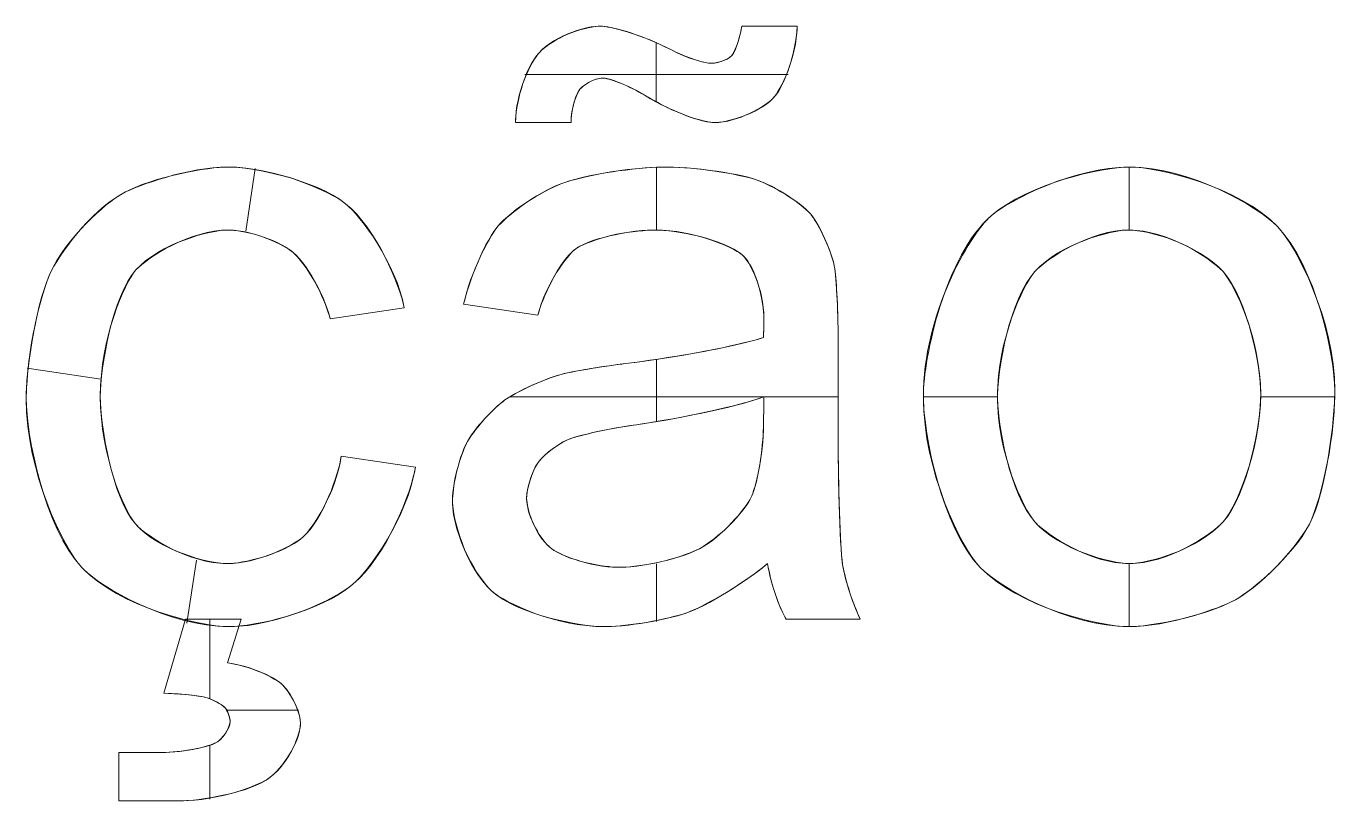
# Model space of a CAD drawing. Header units: millimetres. Extents: x -142 to 80, y -99 to 99.
# Drawn here: x -121.46 to -113.97, y 86.32 to 90.76 of the extents above; entities that cross this region are included whole.
import ezdxf

# ---------------------------------------------------------------- set-up
doc = ezdxf.new("R2010")
doc.units = ezdxf.units.MM
doc.header["$MEASUREMENT"] = 0
doc.layers.add('Default', color=7, linetype='Continuous')

msp = doc.modelspace()

# ---------------------------------------------------------------- linework, layer by layer
at = {"layer": 'Default', "color": 1, "lineweight": 9}
for points, knots in [([(-118.6591, 90.2048), (-118.6607, 90.3725), (-118.5689, 90.5564), (-118.5226, 90.6064), (-118.5226, 90.6064), (-118.4314, 90.7063), (-118.2437, 90.7562), (-118.1727, 90.7562), (-118.1727, 90.7562), (-118.0735, 90.7562), (-117.8524, 90.6654), (-117.7667, 90.62), (-117.7667, 90.62), (-117.6722, 90.5694), (-117.5688, 90.5441), (-117.5407, 90.5441), (-117.5407, 90.5441), (-117.4895, 90.5441), (-117.4367, 90.5725), (-117.4231, 90.5867), (-117.4231, 90.5867), (-117.3959, 90.6151), (-117.3711, 90.7139), (-117.3654, 90.7562)], [0, 0, 0, 0, 0.142857, 0.142857, 0.142857, 0.142857, 0.285714, 0.285714, 0.285714, 0.285714, 0.428571, 0.428571, 0.428571, 0.428571, 0.571429, 0.571429, 0.571429, 0.571429, 0.714286, 0.714286, 0.714286, 0.714286, 1, 1, 1, 1]), ([(-118.6591, 90.2048), (-118.6607, 90.3725), (-118.5689, 90.5564), (-118.5226, 90.6064), (-118.5226, 90.6064), (-118.4314, 90.7063), (-118.2437, 90.7562), (-118.1727, 90.7562), (-118.1727, 90.7562), (-118.0735, 90.7562), (-117.8524, 90.6654), (-117.7667, 90.62), (-117.7667, 90.62), (-117.6722, 90.5694), (-117.5688, 90.5441), (-117.5407, 90.5441), (-117.5407, 90.5441), (-117.4895, 90.5441), (-117.4367, 90.5725), (-117.4231, 90.5867), (-117.4231, 90.5867), (-117.3959, 90.6151), (-117.3711, 90.7139), (-117.3654, 90.7562)], [0, 0, 0, 0, 0.142857, 0.142857, 0.142857, 0.142857, 0.285714, 0.285714, 0.285714, 0.285714, 0.428571, 0.428571, 0.428571, 0.428571, 0.571429, 0.571429, 0.571429, 0.571429, 0.714286, 0.714286, 0.714286, 0.714286, 1, 1, 1, 1]), ([(-117.3654, 90.7562), (-117.3767, 90.6716), (-117.4095, 90.6009), (-117.4231, 90.5867), (-117.4231, 90.5867), (-117.4503, 90.5583), (-117.5151, 90.5441), (-117.5407, 90.5441), (-117.5407, 90.5441), (-117.5968, 90.5441), (-117.7195, 90.5947), (-117.7667, 90.62), (-117.7667, 90.62), (-117.9382, 90.7108), (-118.1231, 90.7562), (-118.1727, 90.7562), (-118.1727, 90.7562), (-118.3147, 90.7562), (-118.477, 90.6564), (-118.5226, 90.6064), (-118.5226, 90.6064), (-118.6152, 90.5064), (-118.6599, 90.2886), (-118.6591, 90.2048)], [0, 0, 0, 0, 0.142857, 0.142857, 0.142857, 0.142857, 0.285714, 0.285714, 0.285714, 0.285714, 0.428571, 0.428571, 0.428571, 0.428571, 0.571429, 0.571429, 0.571429, 0.571429, 0.714286, 0.714286, 0.714286, 0.714286, 1, 1, 1, 1]), ([(-117.0473, 90.7562), (-117.0522, 90.5724), (-117.1426, 90.3886), (-117.1867, 90.3427), (-117.1867, 90.3427), (-117.2747, 90.2508), (-117.4546, 90.2048), (-117.5225, 90.2048), (-117.5225, 90.2048), (-117.6243, 90.2048), (-117.8363, 90.308), (-117.9168, 90.3596)], [0, 0, 0, 0, 0.25, 0.25, 0.25, 0.25, 0.5, 0.5, 0.5, 0.5, 1, 1, 1, 1]), ([(-117.0473, 90.7562), (-117.0522, 90.5724), (-117.1426, 90.3886), (-117.1867, 90.3427), (-117.1867, 90.3427), (-117.2747, 90.2508), (-117.4546, 90.2048), (-117.5225, 90.2048), (-117.5225, 90.2048), (-117.6243, 90.2048), (-117.8363, 90.308), (-117.9168, 90.3596)], [0, 0, 0, 0, 0.25, 0.25, 0.25, 0.25, 0.5, 0.5, 0.5, 0.5, 1, 1, 1, 1]), ([(-117.9168, 90.3596), (-117.7558, 90.2564), (-117.5734, 90.2048), (-117.5225, 90.2048), (-117.5225, 90.2048), (-117.3866, 90.2048), (-117.2307, 90.2967), (-117.1867, 90.3427), (-117.1867, 90.3427), (-117.0986, 90.4346), (-117.0497, 90.6643), (-117.0473, 90.7562)], [0, 0, 0, 0, 0.25, 0.25, 0.25, 0.25, 0.5, 0.5, 0.5, 0.5, 1, 1, 1, 1]), ([(-117.9168, 90.3596), (-118.0282, 90.4261), (-118.1336, 90.4593), (-118.1584, 90.4593), (-118.1584, 90.4593), (-118.2128, 90.4593), (-118.2737, 90.4164), (-118.2906, 90.395)], [0, 0, 0, 0, 0.333333, 0.333333, 0.333333, 0.333333, 1, 1, 1, 1]), ([(-117.9168, 90.3596), (-118.0282, 90.4261), (-118.1336, 90.4593), (-118.1584, 90.4593), (-118.1584, 90.4593), (-118.2128, 90.4593), (-118.2737, 90.4164), (-118.2906, 90.395)], [0, 0, 0, 0, 0.333333, 0.333333, 0.333333, 0.333333, 1, 1, 1, 1]), ([(-118.2906, 90.395), (-118.2568, 90.4379), (-118.1856, 90.4593), (-118.1584, 90.4593), (-118.1584, 90.4593), (-118.1087, 90.4593), (-117.9725, 90.3928), (-117.9168, 90.3596)], [0, 0, 0, 0, 0.333333, 0.333333, 0.333333, 0.333333, 1, 1, 1, 1]), ([(-119.2317, 88.2325), (-119.2784, 87.9473), (-119.4934, 87.6433), (-119.5893, 87.5626), (-119.5893, 87.5626), (-119.781, 87.4012), (-120.1562, 87.3205), (-120.2958, 87.3205), (-120.2958, 87.3205), (-120.6457, 87.3205), (-121.0333, 87.5456), (-121.1396, 87.6582), (-121.1396, 87.6582), (-121.3523, 87.8833), (-121.4586, 88.4158), (-121.4586, 88.6258), (-121.4586, 88.6258), (-121.4586, 88.8975), (-121.368, 89.2372), (-121.3227, 89.3391), (-121.3227, 89.3391), (-121.2321, 89.5429), (-121.0018, 89.7466), (-120.9093, 89.7976), (-120.9093, 89.7976), (-120.7243, 89.8994), (-120.4142, 89.9503), (-120.3054, 89.9503), (-120.3054, 89.9503), (-120.0308, 89.9503), (-119.7187, 89.8104), (-119.6314, 89.7404), (-119.6314, 89.7404), (-119.4566, 89.6004), (-119.32, 89.2731), (-119.2954, 89.1444)], [0, 0, 0, 0, 0.1, 0.1, 0.1, 0.1, 0.2, 0.2, 0.2, 0.2, 0.3, 0.3, 0.3, 0.3, 0.4, 0.4, 0.4, 0.4, 0.5, 0.5, 0.5, 0.5, 0.6, 0.6, 0.6, 0.6, 0.7, 0.7, 0.7, 0.7, 0.8, 0.8, 0.8, 0.8, 1, 1, 1, 1]), ([(-119.2317, 88.2325), (-119.2784, 87.9473), (-119.4934, 87.6433), (-119.5893, 87.5626), (-119.5893, 87.5626), (-119.781, 87.4012), (-120.1562, 87.3205), (-120.2958, 87.3205), (-120.2958, 87.3205), (-120.6457, 87.3205), (-121.0333, 87.5456), (-121.1396, 87.6582), (-121.1396, 87.6582), (-121.3523, 87.8833), (-121.4586, 88.4158), (-121.4586, 88.6258), (-121.4586, 88.6258), (-121.4586, 88.8975), (-121.368, 89.2372), (-121.3227, 89.3391), (-121.3227, 89.3391), (-121.2321, 89.5429), (-121.0018, 89.7466), (-120.9093, 89.7976), (-120.9093, 89.7976), (-120.7243, 89.8994), (-120.4142, 89.9503), (-120.3054, 89.9503), (-120.3054, 89.9503), (-120.0308, 89.9503), (-119.7187, 89.8104), (-119.6314, 89.7404), (-119.6314, 89.7404), (-119.4566, 89.6004), (-119.32, 89.2731), (-119.2954, 89.1444)], [0, 0, 0, 0, 0.1, 0.1, 0.1, 0.1, 0.2, 0.2, 0.2, 0.2, 0.3, 0.3, 0.3, 0.3, 0.4, 0.4, 0.4, 0.4, 0.5, 0.5, 0.5, 0.5, 0.6, 0.6, 0.6, 0.6, 0.7, 0.7, 0.7, 0.7, 0.8, 0.8, 0.8, 0.8, 1, 1, 1, 1]), ([(-119.2954, 89.1444), (-119.3446, 89.4018), (-119.544, 89.6704), (-119.6314, 89.7404), (-119.6314, 89.7404), (-119.8061, 89.8803), (-120.1681, 89.9503), (-120.3054, 89.9503), (-120.3054, 89.9503), (-120.523, 89.9503), (-120.8168, 89.8485), (-120.9093, 89.7976), (-120.9093, 89.7976), (-121.0943, 89.6957), (-121.2774, 89.441), (-121.3227, 89.3391), (-121.3227, 89.3391), (-121.4133, 89.1353), (-121.4586, 88.7617), (-121.4586, 88.6258), (-121.4586, 88.6258), (-121.4586, 88.2058), (-121.2459, 87.7708), (-121.1396, 87.6582), (-121.1396, 87.6582), (-120.927, 87.4331), (-120.4707, 87.3205), (-120.2958, 87.3205), (-120.2958, 87.3205), (-120.0165, 87.3205), (-119.6852, 87.4819), (-119.5893, 87.5626), (-119.5893, 87.5626), (-119.3975, 87.724), (-119.255, 88.0899), (-119.2317, 88.2325)], [0, 0, 0, 0, 0.1, 0.1, 0.1, 0.1, 0.2, 0.2, 0.2, 0.2, 0.3, 0.3, 0.3, 0.3, 0.4, 0.4, 0.4, 0.4, 0.5, 0.5, 0.5, 0.5, 0.6, 0.6, 0.6, 0.6, 0.7, 0.7, 0.7, 0.7, 0.8, 0.8, 0.8, 0.8, 1, 1, 1, 1]), ([(-118.956, 89.1656), (-118.9176, 89.3463), (-118.8101, 89.5479), (-118.766, 89.6035), (-118.766, 89.6035), (-118.6777, 89.7148), (-118.4667, 89.8304), (-118.3833, 89.8603), (-118.3833, 89.8603), (-118.2163, 89.9203), (-117.9131, 89.9503), (-117.8032, 89.9503), (-117.8032, 89.9503), (-117.5849, 89.9503), (-117.3395, 89.8991), (-117.2713, 89.8734), (-117.2713, 89.8734), (-117.135, 89.8222), (-117.0027, 89.7189), (-116.9706, 89.6801), (-116.9706, 89.6801), (-116.9064, 89.6024), (-116.8485, 89.445), (-116.8356, 89.3857)], [0, 0, 0, 0, 0.142857, 0.142857, 0.142857, 0.142857, 0.285714, 0.285714, 0.285714, 0.285714, 0.428571, 0.428571, 0.428571, 0.428571, 0.571429, 0.571429, 0.571429, 0.571429, 0.714286, 0.714286, 0.714286, 0.714286, 1, 1, 1, 1]), ([(-118.956, 89.1656), (-118.9176, 89.3463), (-118.8101, 89.5479), (-118.766, 89.6035), (-118.766, 89.6035), (-118.6777, 89.7148), (-118.4667, 89.8304), (-118.3833, 89.8603), (-118.3833, 89.8603), (-118.2163, 89.9203), (-117.9131, 89.9503), (-117.8032, 89.9503), (-117.8032, 89.9503), (-117.5849, 89.9503), (-117.3395, 89.8991), (-117.2713, 89.8734), (-117.2713, 89.8734), (-117.135, 89.8222), (-117.0027, 89.7189), (-116.9706, 89.6801), (-116.9706, 89.6801), (-116.9064, 89.6024), (-116.8485, 89.445), (-116.8356, 89.3857)], [0, 0, 0, 0, 0.142857, 0.142857, 0.142857, 0.142857, 0.285714, 0.285714, 0.285714, 0.285714, 0.428571, 0.428571, 0.428571, 0.428571, 0.571429, 0.571429, 0.571429, 0.571429, 0.714286, 0.714286, 0.714286, 0.714286, 1, 1, 1, 1]), ([(-116.8356, 89.3857), (-116.8614, 89.5043), (-116.9385, 89.6413), (-116.9706, 89.6801), (-116.9706, 89.6801), (-117.0348, 89.7577), (-117.2032, 89.8478), (-117.2713, 89.8734), (-117.2713, 89.8734), (-117.4076, 89.9247), (-117.694, 89.9503), (-117.8032, 89.9503), (-117.8032, 89.9503), (-118.023, 89.9503), (-118.2998, 89.8903), (-118.3833, 89.8603), (-118.3833, 89.8603), (-118.5502, 89.8004), (-118.7219, 89.6591), (-118.766, 89.6035), (-118.766, 89.6035), (-118.8542, 89.4923), (-118.9368, 89.256), (-118.956, 89.1656)], [0, 0, 0, 0, 0.142857, 0.142857, 0.142857, 0.142857, 0.285714, 0.285714, 0.285714, 0.285714, 0.428571, 0.428571, 0.428571, 0.428571, 0.571429, 0.571429, 0.571429, 0.571429, 0.714286, 0.714286, 0.714286, 0.714286, 1, 1, 1, 1]), ([(-116.3262, 88.6354), (-116.3262, 89.1013), (-116.0675, 89.5585), (-115.9382, 89.6706), (-115.9382, 89.6706), (-115.7221, 89.8571), (-115.3033, 89.9503), (-115.1479, 89.9503), (-115.1479, 89.9503), (-114.8026, 89.9503), (-114.4107, 89.7237), (-114.301, 89.6103), (-114.301, 89.6103), (-114.0818, 89.3837), (-113.9722, 88.8707), (-113.9722, 88.6709), (-113.9722, 88.6709), (-113.9722, 88.3472), (-114.0691, 87.9997), (-114.1176, 87.9069), (-114.1176, 87.9069), (-114.2146, 87.7212), (-114.4484, 87.5258), (-114.5411, 87.4744), (-114.5411, 87.4744), (-114.7265, 87.3718), (-115.0383, 87.3205), (-115.1479, 87.3205), (-115.1479, 87.3205), (-115.4998, 87.3205), (-115.8926, 87.5464), (-116.001, 87.6594), (-116.001, 87.6594), (-116.2178, 87.8852), (-116.3262, 88.423), (-116.3262, 88.6354)], [0, 0, 0, 0, 0.1, 0.1, 0.1, 0.1, 0.2, 0.2, 0.2, 0.2, 0.3, 0.3, 0.3, 0.3, 0.4, 0.4, 0.4, 0.4, 0.5, 0.5, 0.5, 0.5, 0.6, 0.6, 0.6, 0.6, 0.7, 0.7, 0.7, 0.7, 0.8, 0.8, 0.8, 0.8, 1, 1, 1, 1]), ([(-116.3262, 88.6354), (-116.3262, 89.1013), (-116.0675, 89.5585), (-115.9382, 89.6706), (-115.9382, 89.6706), (-115.7221, 89.8571), (-115.3033, 89.9503), (-115.1479, 89.9503), (-115.1479, 89.9503), (-114.8026, 89.9503), (-114.4107, 89.7237), (-114.301, 89.6103), (-114.301, 89.6103), (-114.0818, 89.3837), (-113.9722, 88.8707), (-113.9722, 88.6709), (-113.9722, 88.6709), (-113.9722, 88.3472), (-114.0691, 87.9997), (-114.1176, 87.9069), (-114.1176, 87.9069), (-114.2146, 87.7212), (-114.4484, 87.5258), (-114.5411, 87.4744), (-114.5411, 87.4744), (-114.7265, 87.3718), (-115.0383, 87.3205), (-115.1479, 87.3205), (-115.1479, 87.3205), (-115.4998, 87.3205), (-115.8926, 87.5464), (-116.001, 87.6594), (-116.001, 87.6594), (-116.2178, 87.8852), (-116.3262, 88.423), (-116.3262, 88.6354)], [0, 0, 0, 0, 0.1, 0.1, 0.1, 0.1, 0.2, 0.2, 0.2, 0.2, 0.3, 0.3, 0.3, 0.3, 0.4, 0.4, 0.4, 0.4, 0.5, 0.5, 0.5, 0.5, 0.6, 0.6, 0.6, 0.6, 0.7, 0.7, 0.7, 0.7, 0.8, 0.8, 0.8, 0.8, 1, 1, 1, 1]), ([(-116.3262, 88.6354), (-116.3262, 88.2106), (-116.1094, 87.7723), (-116.001, 87.6594), (-116.001, 87.6594), (-115.7842, 87.4335), (-115.3238, 87.3205), (-115.1479, 87.3205), (-115.1479, 87.3205), (-114.9287, 87.3205), (-114.6338, 87.4231), (-114.5411, 87.4744), (-114.5411, 87.4744), (-114.3558, 87.5771), (-114.1661, 87.814), (-114.1176, 87.9069), (-114.1176, 87.9069), (-114.0206, 88.0926), (-113.9722, 88.5091), (-113.9722, 88.6709), (-113.9722, 88.6709), (-113.9722, 89.0705), (-114.1914, 89.497), (-114.301, 89.6103), (-114.301, 89.6103), (-114.5203, 89.837), (-114.9752, 89.9503), (-115.1479, 89.9503), (-115.1479, 89.9503), (-115.4587, 89.9503), (-115.8302, 89.7639), (-115.9382, 89.6706), (-115.9382, 89.6706), (-116.1969, 89.4464), (-116.3262, 88.8684), (-116.3262, 88.6354)], [0, 0, 0, 0, 0.1, 0.1, 0.1, 0.1, 0.2, 0.2, 0.2, 0.2, 0.3, 0.3, 0.3, 0.3, 0.4, 0.4, 0.4, 0.4, 0.5, 0.5, 0.5, 0.5, 0.6, 0.6, 0.6, 0.6, 0.7, 0.7, 0.7, 0.7, 0.8, 0.8, 0.8, 0.8, 1, 1, 1, 1]), ([(-119.7195, 89.0808), (-119.7595, 89.2496), (-119.8811, 89.4192), (-119.9319, 89.4619), (-119.9319, 89.4619), (-120.0336, 89.5471), (-120.2282, 89.5898), (-120.3001, 89.5898), (-120.3001, 89.5898), (-120.5177, 89.5898), (-120.7625, 89.4373), (-120.8305, 89.3611), (-120.8305, 89.3611), (-120.9664, 89.2087), (-121.0344, 88.8027), (-121.0344, 88.6377), (-121.0344, 88.6377), (-121.0344, 88.3033), (-120.9005, 87.9844), (-120.8336, 87.9085), (-120.8336, 87.9085), (-120.6997, 87.7569), (-120.4174, 87.6811), (-120.3097, 87.6811), (-120.3097, 87.6811), (-120.1367, 87.6811), (-119.9343, 87.7816), (-119.8763, 87.8318), (-119.8763, 87.8318), (-119.7603, 87.9324), (-119.6714, 88.1916), (-119.6559, 88.2961)], [0, 0, 0, 0, 0.111111, 0.111111, 0.111111, 0.111111, 0.222222, 0.222222, 0.222222, 0.222222, 0.333333, 0.333333, 0.333333, 0.333333, 0.444444, 0.444444, 0.444444, 0.444444, 0.555556, 0.555556, 0.555556, 0.555556, 0.666667, 0.666667, 0.666667, 0.666667, 0.777778, 0.777778, 0.777778, 0.777778, 1, 1, 1, 1]), ([(-119.7195, 89.0808), (-119.7595, 89.2496), (-119.8811, 89.4192), (-119.9319, 89.4619), (-119.9319, 89.4619), (-120.0336, 89.5471), (-120.2282, 89.5898), (-120.3001, 89.5898), (-120.3001, 89.5898), (-120.5177, 89.5898), (-120.7625, 89.4373), (-120.8305, 89.3611), (-120.8305, 89.3611), (-120.9664, 89.2087), (-121.0344, 88.8027), (-121.0344, 88.6377), (-121.0344, 88.6377), (-121.0344, 88.3033), (-120.9005, 87.9844), (-120.8336, 87.9085), (-120.8336, 87.9085), (-120.6997, 87.7569), (-120.4174, 87.6811), (-120.3097, 87.6811), (-120.3097, 87.6811), (-120.1367, 87.6811), (-119.9343, 87.7816), (-119.8763, 87.8318), (-119.8763, 87.8318), (-119.7603, 87.9324), (-119.6714, 88.1916), (-119.6559, 88.2961)], [0, 0, 0, 0, 0.111111, 0.111111, 0.111111, 0.111111, 0.222222, 0.222222, 0.222222, 0.222222, 0.333333, 0.333333, 0.333333, 0.333333, 0.444444, 0.444444, 0.444444, 0.444444, 0.555556, 0.555556, 0.555556, 0.555556, 0.666667, 0.666667, 0.666667, 0.666667, 0.777778, 0.777778, 0.777778, 0.777778, 1, 1, 1, 1]), ([(-119.6559, 88.2961), (-119.6868, 88.0871), (-119.8183, 87.8821), (-119.8763, 87.8318), (-119.8763, 87.8318), (-119.9922, 87.7313), (-120.2232, 87.6811), (-120.3097, 87.6811), (-120.3097, 87.6811), (-120.5251, 87.6811), (-120.7667, 87.8327), (-120.8336, 87.9085), (-120.8336, 87.9085), (-120.9675, 88.0602), (-121.0344, 88.4705), (-121.0344, 88.6377), (-121.0344, 88.6377), (-121.0344, 88.9676), (-120.8984, 89.2849), (-120.8305, 89.3611), (-120.8305, 89.3611), (-120.6945, 89.5136), (-120.4089, 89.5898), (-120.3001, 89.5898), (-120.3001, 89.5898), (-120.1563, 89.5898), (-119.9827, 89.5045), (-119.9319, 89.4619), (-119.9319, 89.4619), (-119.8303, 89.3766), (-119.7395, 89.1652), (-119.7195, 89.0808)], [0, 0, 0, 0, 0.111111, 0.111111, 0.111111, 0.111111, 0.222222, 0.222222, 0.222222, 0.222222, 0.333333, 0.333333, 0.333333, 0.333333, 0.444444, 0.444444, 0.444444, 0.444444, 0.555556, 0.555556, 0.555556, 0.555556, 0.666667, 0.666667, 0.666667, 0.666667, 0.777778, 0.777778, 0.777778, 0.777778, 1, 1, 1, 1]), ([(-117.2405, 88.9747), (-117.239, 89.0324), (-117.2382, 89.0769), (-117.2382, 89.0848), (-117.2382, 89.0848), (-117.2382, 89.2562), (-117.3208, 89.4122), (-117.3621, 89.4473), (-117.3621, 89.4473), (-117.4737, 89.5423), (-117.7495, 89.5898), (-117.8595, 89.5898), (-117.8595, 89.5898), (-118.065, 89.5898), (-118.2657, 89.5181), (-118.3147, 89.4822), (-118.3147, 89.4822), (-118.4126, 89.4106), (-118.5085, 89.1929), (-118.5319, 89.102)], [0, 0, 0, 0, 0.166667, 0.166667, 0.166667, 0.166667, 0.333333, 0.333333, 0.333333, 0.333333, 0.5, 0.5, 0.5, 0.5, 0.666667, 0.666667, 0.666667, 0.666667, 1, 1, 1, 1]), ([(-117.2405, 88.9747), (-117.239, 89.0324), (-117.2382, 89.0769), (-117.2382, 89.0848), (-117.2382, 89.0848), (-117.2382, 89.2562), (-117.3208, 89.4122), (-117.3621, 89.4473), (-117.3621, 89.4473), (-117.4737, 89.5423), (-117.7495, 89.5898), (-117.8595, 89.5898), (-117.8595, 89.5898), (-118.065, 89.5898), (-118.2657, 89.5181), (-118.3147, 89.4822), (-118.3147, 89.4822), (-118.4126, 89.4106), (-118.5085, 89.1929), (-118.5319, 89.102)], [0, 0, 0, 0, 0.166667, 0.166667, 0.166667, 0.166667, 0.333333, 0.333333, 0.333333, 0.333333, 0.5, 0.5, 0.5, 0.5, 0.666667, 0.666667, 0.666667, 0.666667, 1, 1, 1, 1]), ([(-118.5319, 89.102), (-118.485, 89.2838), (-118.3636, 89.4464), (-118.3147, 89.4822), (-118.3147, 89.4822), (-118.2167, 89.5539), (-117.9622, 89.5898), (-117.8595, 89.5898), (-117.8595, 89.5898), (-117.6395, 89.5898), (-117.4179, 89.4948), (-117.3621, 89.4473), (-117.3621, 89.4473), (-117.2795, 89.377), (-117.2382, 89.1705), (-117.2382, 89.0848), (-117.2382, 89.0848), (-117.2382, 89.0691), (-117.2397, 89.0036), (-117.2405, 88.9747)], [0, 0, 0, 0, 0.166667, 0.166667, 0.166667, 0.166667, 0.333333, 0.333333, 0.333333, 0.333333, 0.5, 0.5, 0.5, 0.5, 0.666667, 0.666667, 0.666667, 0.666667, 1, 1, 1, 1]), ([(-115.9021, 88.6367), (-115.9021, 88.956), (-115.7591, 89.2736), (-115.6877, 89.3527), (-115.6877, 89.3527), (-115.5447, 89.5107), (-115.2563, 89.5898), (-115.1479, 89.5898), (-115.1479, 89.5898), (-114.9342, 89.5898), (-114.6837, 89.4309), (-114.6119, 89.3515), (-114.6119, 89.3515), (-114.4682, 89.1927), (-114.3963, 88.8049), (-114.3963, 88.6507), (-114.3963, 88.6507), (-114.3963, 88.3235), (-114.5392, 88.0003), (-114.6107, 87.9205), (-114.6107, 87.9205), (-114.7536, 87.7609), (-115.0403, 87.6811), (-115.1479, 87.6811), (-115.1479, 87.6811), (-115.3648, 87.6811), (-115.6162, 87.8399), (-115.6877, 87.9193), (-115.6877, 87.9193), (-115.8306, 88.0782), (-115.9021, 88.477), (-115.9021, 88.6367)], [0, 0, 0, 0, 0.111111, 0.111111, 0.111111, 0.111111, 0.222222, 0.222222, 0.222222, 0.222222, 0.333333, 0.333333, 0.333333, 0.333333, 0.444444, 0.444444, 0.444444, 0.444444, 0.555556, 0.555556, 0.555556, 0.555556, 0.666667, 0.666667, 0.666667, 0.666667, 0.777778, 0.777778, 0.777778, 0.777778, 1, 1, 1, 1]), ([(-115.9021, 88.6367), (-115.9021, 88.3173), (-115.7591, 87.9987), (-115.6877, 87.9193), (-115.6877, 87.9193), (-115.5447, 87.7605), (-115.2563, 87.6811), (-115.1479, 87.6811), (-115.1479, 87.6811), (-114.9327, 87.6811), (-114.6822, 87.8407), (-114.6107, 87.9205), (-114.6107, 87.9205), (-114.4678, 88.0801), (-114.3963, 88.4871), (-114.3963, 88.6507), (-114.3963, 88.6507), (-114.3963, 88.9591), (-114.54, 89.2721), (-114.6119, 89.3515), (-114.6119, 89.3515), (-114.7556, 89.5104), (-115.0411, 89.5898), (-115.1479, 89.5898), (-115.1479, 89.5898), (-115.3648, 89.5898), (-115.6162, 89.4317), (-115.6877, 89.3527), (-115.6877, 89.3527), (-115.8306, 89.1946), (-115.9021, 88.7964), (-115.9021, 88.6367)], [0, 0, 0, 0, 0.111111, 0.111111, 0.111111, 0.111111, 0.222222, 0.222222, 0.222222, 0.222222, 0.333333, 0.333333, 0.333333, 0.333333, 0.444444, 0.444444, 0.444444, 0.444444, 0.555556, 0.555556, 0.555556, 0.555556, 0.666667, 0.666667, 0.666667, 0.666667, 0.777778, 0.777778, 0.777778, 0.777778, 1, 1, 1, 1]), ([(-115.9021, 88.6367), (-115.9021, 88.956), (-115.7591, 89.2736), (-115.6877, 89.3527), (-115.6877, 89.3527), (-115.5447, 89.5107), (-115.2563, 89.5898), (-115.1479, 89.5898), (-115.1479, 89.5898), (-114.9342, 89.5898), (-114.6837, 89.4309), (-114.6119, 89.3515), (-114.6119, 89.3515), (-114.4682, 89.1927), (-114.3963, 88.8049), (-114.3963, 88.6507), (-114.3963, 88.6507), (-114.3963, 88.3235), (-114.5392, 88.0003), (-114.6107, 87.9205), (-114.6107, 87.9205), (-114.7536, 87.7609), (-115.0403, 87.6811), (-115.1479, 87.6811), (-115.1479, 87.6811), (-115.3648, 87.6811), (-115.6162, 87.8399), (-115.6877, 87.9193), (-115.6877, 87.9193), (-115.8306, 88.0782), (-115.9021, 88.477), (-115.9021, 88.6367)], [0, 0, 0, 0, 0.111111, 0.111111, 0.111111, 0.111111, 0.222222, 0.222222, 0.222222, 0.222222, 0.333333, 0.333333, 0.333333, 0.333333, 0.444444, 0.444444, 0.444444, 0.444444, 0.555556, 0.555556, 0.555556, 0.555556, 0.666667, 0.666667, 0.666667, 0.666667, 0.777778, 0.777778, 0.777778, 0.777778, 1, 1, 1, 1]), ([(-116.8356, 89.3857), (-116.8212, 89.3121), (-116.814, 89.0873), (-116.814, 88.9933), (-116.814, 88.9933), (-116.814, 88.8053), (-116.814, 88.5233), (-116.814, 88.4293), (-116.814, 88.4293), (-116.814, 88.0361), (-116.7969, 87.7305), (-116.7883, 87.6761), (-116.7883, 87.6761), (-116.7712, 87.5672), (-116.7121, 87.4129), (-116.6868, 87.3629)], [0, 0, 0, 0, 0.2, 0.2, 0.2, 0.2, 0.4, 0.4, 0.4, 0.4, 0.6, 0.6, 0.6, 0.6, 1, 1, 1, 1]), ([(-116.8356, 89.3857), (-116.8212, 89.3121), (-116.814, 89.0873), (-116.814, 88.9933), (-116.814, 88.9933), (-116.814, 88.8053), (-116.814, 88.5233), (-116.814, 88.4293), (-116.814, 88.4293), (-116.814, 88.0361), (-116.7969, 87.7305), (-116.7883, 87.6761), (-116.7883, 87.6761), (-116.7712, 87.5672), (-116.7121, 87.4129), (-116.6868, 87.3629)], [0, 0, 0, 0, 0.2, 0.2, 0.2, 0.2, 0.4, 0.4, 0.4, 0.4, 0.6, 0.6, 0.6, 0.6, 1, 1, 1, 1]), ([(-116.6868, 87.3629), (-116.7374, 87.4628), (-116.7798, 87.6216), (-116.7883, 87.6761), (-116.7883, 87.6761), (-116.8055, 87.785), (-116.814, 88.2327), (-116.814, 88.4293), (-116.814, 88.4293), (-116.814, 88.6173), (-116.814, 88.8993), (-116.814, 88.9933), (-116.814, 88.9933), (-116.814, 89.1813), (-116.8284, 89.3489), (-116.8356, 89.3857)], [0, 0, 0, 0, 0.2, 0.2, 0.2, 0.2, 0.4, 0.4, 0.4, 0.4, 0.6, 0.6, 0.6, 0.6, 1, 1, 1, 1]), ([(-117.217, 87.6811), (-117.3732, 87.5492), (-117.5992, 87.429), (-117.6731, 87.4019), (-117.6731, 87.4019), (-117.821, 87.3476), (-118.0644, 87.3205), (-118.1491, 87.3205), (-118.1491, 87.3205), (-118.4288, 87.3205), (-118.719, 87.4556), (-118.7942, 87.5232), (-118.7942, 87.5232), (-118.9445, 87.6582), (-119.0197, 87.9359), (-119.0197, 88.0409), (-119.0197, 88.0409), (-119.0197, 88.1642), (-118.9627, 88.3278), (-118.9342, 88.3788), (-118.9342, 88.3788), (-118.8772, 88.4807), (-118.7564, 88.5932), (-118.7103, 88.624), (-118.7103, 88.624), (-118.6181, 88.6855), (-118.4564, 88.7479), (-118.3987, 88.7637), (-118.3987, 88.7637), (-118.3136, 88.786), (-118.0992, 88.8177), (-118.0133, 88.8279), (-118.0133, 88.8279), (-117.6633, 88.869), (-117.3231, 88.9464), (-117.2405, 88.9747)], [0, 0, 0, 0, 0.1, 0.1, 0.1, 0.1, 0.2, 0.2, 0.2, 0.2, 0.3, 0.3, 0.3, 0.3, 0.4, 0.4, 0.4, 0.4, 0.5, 0.5, 0.5, 0.5, 0.6, 0.6, 0.6, 0.6, 0.7, 0.7, 0.7, 0.7, 0.8, 0.8, 0.8, 0.8, 1, 1, 1, 1]), ([(-117.217, 87.6811), (-117.3732, 87.5492), (-117.5992, 87.429), (-117.6731, 87.4019), (-117.6731, 87.4019), (-117.821, 87.3476), (-118.0644, 87.3205), (-118.1491, 87.3205), (-118.1491, 87.3205), (-118.4288, 87.3205), (-118.719, 87.4556), (-118.7942, 87.5232), (-118.7942, 87.5232), (-118.9445, 87.6582), (-119.0197, 87.9359), (-119.0197, 88.0409), (-119.0197, 88.0409), (-119.0197, 88.1642), (-118.9627, 88.3278), (-118.9342, 88.3788), (-118.9342, 88.3788), (-118.8772, 88.4807), (-118.7564, 88.5932), (-118.7103, 88.624), (-118.7103, 88.624), (-118.6181, 88.6855), (-118.4564, 88.7479), (-118.3987, 88.7637), (-118.3987, 88.7637), (-118.3136, 88.786), (-118.0992, 88.8177), (-118.0133, 88.8279), (-118.0133, 88.8279), (-117.6633, 88.869), (-117.3231, 88.9464), (-117.2405, 88.9747)], [0, 0, 0, 0, 0.1, 0.1, 0.1, 0.1, 0.2, 0.2, 0.2, 0.2, 0.3, 0.3, 0.3, 0.3, 0.4, 0.4, 0.4, 0.4, 0.5, 0.5, 0.5, 0.5, 0.6, 0.6, 0.6, 0.6, 0.7, 0.7, 0.7, 0.7, 0.8, 0.8, 0.8, 0.8, 1, 1, 1, 1]), ([(-117.2405, 88.9747), (-117.4058, 88.918), (-117.8383, 88.8485), (-118.0133, 88.8279), (-118.0133, 88.8279), (-118.1851, 88.8074), (-118.3561, 88.7748), (-118.3987, 88.7637), (-118.3987, 88.7637), (-118.5142, 88.7321), (-118.6642, 88.6547), (-118.7103, 88.624), (-118.7103, 88.624), (-118.8026, 88.5625), (-118.9057, 88.4297), (-118.9342, 88.3788), (-118.9342, 88.3788), (-118.9912, 88.2768), (-119.0197, 88.1026), (-119.0197, 88.0409), (-119.0197, 88.0409), (-119.0197, 87.8308), (-118.8693, 87.5907), (-118.7942, 87.5232), (-118.7942, 87.5232), (-118.6438, 87.3881), (-118.289, 87.3205), (-118.1491, 87.3205), (-118.1491, 87.3205), (-117.9797, 87.3205), (-117.7471, 87.3748), (-117.6731, 87.4019), (-117.6731, 87.4019), (-117.5252, 87.4561), (-117.2951, 87.6151), (-117.217, 87.6811)], [0, 0, 0, 0, 0.1, 0.1, 0.1, 0.1, 0.2, 0.2, 0.2, 0.2, 0.3, 0.3, 0.3, 0.3, 0.4, 0.4, 0.4, 0.4, 0.5, 0.5, 0.5, 0.5, 0.6, 0.6, 0.6, 0.6, 0.7, 0.7, 0.7, 0.7, 0.8, 0.8, 0.8, 0.8, 1, 1, 1, 1]), ([(-117.2382, 88.6354), (-117.239, 88.5837), (-117.2401, 88.5062), (-117.2405, 88.4803), (-117.2405, 88.4803), (-117.2405, 88.2941), (-117.2884, 88.1055), (-117.3124, 88.0578), (-117.3124, 88.0578), (-117.3752, 87.9341), (-117.5403, 87.8015), (-117.6072, 87.7661), (-117.6072, 87.7661), (-117.7409, 87.6953), (-117.9795, 87.6598), (-118.0653, 87.6598), (-118.0653, 87.6598), (-118.2387, 87.6598), (-118.4155, 87.7349), (-118.4605, 87.7724), (-118.4605, 87.7724), (-118.5505, 87.8474), (-118.5955, 87.9975), (-118.5955, 88.0539), (-118.5955, 88.0539), (-118.5955, 88.1274), (-118.5542, 88.2243), (-118.5335, 88.2543), (-118.5335, 88.2543), (-118.4922, 88.3144), (-118.3955, 88.3758), (-118.3574, 88.3915), (-118.3574, 88.3915), (-118.2813, 88.4229), (-118.0597, 88.4635), (-117.9679, 88.476), (-117.9679, 88.476), (-117.6436, 88.5198), (-117.3193, 88.6042), (-117.2382, 88.6354)], [0, 0, 0, 0, 0.090909, 0.090909, 0.090909, 0.090909, 0.181818, 0.181818, 0.181818, 0.181818, 0.272727, 0.272727, 0.272727, 0.272727, 0.363636, 0.363636, 0.363636, 0.363636, 0.454545, 0.454545, 0.454545, 0.454545, 0.545455, 0.545455, 0.545455, 0.545455, 0.636364, 0.636364, 0.636364, 0.636364, 0.727273, 0.727273, 0.727273, 0.727273, 0.818182, 0.818182, 0.818182, 0.818182, 1, 1, 1, 1]), ([(-117.2382, 88.6354), (-117.4003, 88.5729), (-117.8057, 88.4979), (-117.9679, 88.476), (-117.9679, 88.476), (-118.1515, 88.4511), (-118.3194, 88.4072), (-118.3574, 88.3915), (-118.3574, 88.3915), (-118.4335, 88.3602), (-118.5129, 88.2844), (-118.5335, 88.2543), (-118.5335, 88.2543), (-118.5748, 88.1942), (-118.5955, 88.0906), (-118.5955, 88.0539), (-118.5955, 88.0539), (-118.5955, 87.9412), (-118.5055, 87.8099), (-118.4605, 87.7724), (-118.4605, 87.7724), (-118.3704, 87.6974), (-118.152, 87.6598), (-118.0653, 87.6598), (-118.0653, 87.6598), (-117.8936, 87.6598), (-117.6741, 87.7307), (-117.6072, 87.7661), (-117.6072, 87.7661), (-117.4734, 87.8369), (-117.3438, 87.996), (-117.3124, 88.0578), (-117.3124, 88.0578), (-117.2645, 88.1533), (-117.2405, 88.3872), (-117.2405, 88.4803), (-117.2405, 88.4803), (-117.2397, 88.532), (-117.2386, 88.6096), (-117.2382, 88.6354)], [0, 0, 0, 0, 0.090909, 0.090909, 0.090909, 0.090909, 0.181818, 0.181818, 0.181818, 0.181818, 0.272727, 0.272727, 0.272727, 0.272727, 0.363636, 0.363636, 0.363636, 0.363636, 0.454545, 0.454545, 0.454545, 0.454545, 0.545455, 0.545455, 0.545455, 0.545455, 0.636364, 0.636364, 0.636364, 0.636364, 0.727273, 0.727273, 0.727273, 0.727273, 0.818182, 0.818182, 0.818182, 0.818182, 1, 1, 1, 1]), ([(-117.2382, 88.6354), (-117.239, 88.5837), (-117.2401, 88.5062), (-117.2405, 88.4803), (-117.2405, 88.4803), (-117.2405, 88.2941), (-117.2884, 88.1055), (-117.3124, 88.0578), (-117.3124, 88.0578), (-117.3752, 87.9341), (-117.5403, 87.8015), (-117.6072, 87.7661), (-117.6072, 87.7661), (-117.7409, 87.6953), (-117.9795, 87.6598), (-118.0653, 87.6598), (-118.0653, 87.6598), (-118.2387, 87.6598), (-118.4155, 87.7349), (-118.4605, 87.7724), (-118.4605, 87.7724), (-118.5505, 87.8474), (-118.5955, 87.9975), (-118.5955, 88.0539), (-118.5955, 88.0539), (-118.5955, 88.1274), (-118.5542, 88.2243), (-118.5335, 88.2543), (-118.5335, 88.2543), (-118.4922, 88.3144), (-118.3955, 88.3758), (-118.3574, 88.3915), (-118.3574, 88.3915), (-118.2813, 88.4229), (-118.0597, 88.4635), (-117.9679, 88.476), (-117.9679, 88.476), (-117.6436, 88.5198), (-117.3193, 88.6042), (-117.2382, 88.6354)], [0, 0, 0, 0, 0.090909, 0.090909, 0.090909, 0.090909, 0.181818, 0.181818, 0.181818, 0.181818, 0.272727, 0.272727, 0.272727, 0.272727, 0.363636, 0.363636, 0.363636, 0.363636, 0.454545, 0.454545, 0.454545, 0.454545, 0.545455, 0.545455, 0.545455, 0.545455, 0.636364, 0.636364, 0.636364, 0.636364, 0.727273, 0.727273, 0.727273, 0.727273, 0.818182, 0.818182, 0.818182, 0.818182, 1, 1, 1, 1]), ([(-120.3071, 87.1124), (-120.1694, 87.097), (-120.0301, 87.0228), (-119.9949, 86.9896), (-119.9949, 86.9896), (-119.9244, 86.9233), (-119.8892, 86.809), (-119.8892, 86.7685), (-119.8892, 86.7685), (-119.8892, 86.6514), (-120.0044, 86.5031), (-120.062, 86.4583), (-120.062, 86.4583), (-120.1772, 86.3686), (-120.4668, 86.3237), (-120.5828, 86.3237), (-120.5828, 86.3237), (-120.714, 86.3237), (-120.8788, 86.3237), (-120.9284, 86.3237)], [0, 0, 0, 0, 0.166667, 0.166667, 0.166667, 0.166667, 0.333333, 0.333333, 0.333333, 0.333333, 0.5, 0.5, 0.5, 0.5, 0.666667, 0.666667, 0.666667, 0.666667, 1, 1, 1, 1]), ([(-120.3071, 87.1124), (-120.1694, 87.097), (-120.0301, 87.0228), (-119.9949, 86.9896), (-119.9949, 86.9896), (-119.9244, 86.9233), (-119.8892, 86.809), (-119.8892, 86.7685), (-119.8892, 86.7685), (-119.8892, 86.6514), (-120.0044, 86.5031), (-120.062, 86.4583), (-120.062, 86.4583), (-120.1772, 86.3686), (-120.4668, 86.3237), (-120.5828, 86.3237), (-120.5828, 86.3237), (-120.714, 86.3237), (-120.8788, 86.3237), (-120.9284, 86.3237)], [0, 0, 0, 0, 0.166667, 0.166667, 0.166667, 0.166667, 0.333333, 0.333333, 0.333333, 0.333333, 0.5, 0.5, 0.5, 0.5, 0.666667, 0.666667, 0.666667, 0.666667, 1, 1, 1, 1]), ([(-120.9284, 86.3237), (-120.8292, 86.3237), (-120.6484, 86.3237), (-120.5828, 86.3237), (-120.5828, 86.3237), (-120.3508, 86.3237), (-120.1196, 86.4134), (-120.062, 86.4583), (-120.062, 86.4583), (-119.9468, 86.548), (-119.8892, 86.7099), (-119.8892, 86.7685), (-119.8892, 86.7685), (-119.8892, 86.8495), (-119.9597, 86.9565), (-119.9949, 86.9896), (-119.9949, 86.9896), (-120.0654, 87.056), (-120.2382, 87.1047), (-120.3071, 87.1124)], [0, 0, 0, 0, 0.166667, 0.166667, 0.166667, 0.166667, 0.333333, 0.333333, 0.333333, 0.333333, 0.5, 0.5, 0.5, 0.5, 0.666667, 0.666667, 0.666667, 0.666667, 1, 1, 1, 1]), ([(-120.9284, 86.5994), (-120.8219, 86.5994), (-120.7187, 86.5994), (-120.6938, 86.5994), (-120.6938, 86.5994), (-120.5374, 86.5994), (-120.396, 86.6408), (-120.3644, 86.6614), (-120.3644, 86.6614), (-120.3162, 86.6934), (-120.2921, 86.7556), (-120.2921, 86.7787), (-120.2921, 86.7787), (-120.2921, 86.8074), (-120.3107, 86.8441), (-120.32, 86.8553), (-120.32, 86.8553), (-120.3385, 86.8776), (-120.398, 86.9046), (-120.423, 86.9126), (-120.423, 86.9126), (-120.4732, 86.9285), (-120.6129, 86.938), (-120.6702, 86.9388)], [0, 0, 0, 0, 0.142857, 0.142857, 0.142857, 0.142857, 0.285714, 0.285714, 0.285714, 0.285714, 0.428571, 0.428571, 0.428571, 0.428571, 0.571429, 0.571429, 0.571429, 0.571429, 0.714286, 0.714286, 0.714286, 0.714286, 1, 1, 1, 1]), ([(-120.9284, 86.5994), (-120.8219, 86.5994), (-120.7187, 86.5994), (-120.6938, 86.5994), (-120.6938, 86.5994), (-120.5374, 86.5994), (-120.396, 86.6408), (-120.3644, 86.6614), (-120.3644, 86.6614), (-120.3162, 86.6934), (-120.2921, 86.7556), (-120.2921, 86.7787), (-120.2921, 86.7787), (-120.2921, 86.8074), (-120.3107, 86.8441), (-120.32, 86.8553), (-120.32, 86.8553), (-120.3385, 86.8776), (-120.398, 86.9046), (-120.423, 86.9126), (-120.423, 86.9126), (-120.4732, 86.9285), (-120.6129, 86.938), (-120.6702, 86.9388)], [0, 0, 0, 0, 0.142857, 0.142857, 0.142857, 0.142857, 0.285714, 0.285714, 0.285714, 0.285714, 0.428571, 0.428571, 0.428571, 0.428571, 0.571429, 0.571429, 0.571429, 0.571429, 0.714286, 0.714286, 0.714286, 0.714286, 1, 1, 1, 1]), ([(-120.6702, 86.9388), (-120.5556, 86.9372), (-120.4481, 86.9206), (-120.423, 86.9126), (-120.423, 86.9126), (-120.3729, 86.8967), (-120.3293, 86.8664), (-120.32, 86.8553), (-120.32, 86.8553), (-120.3014, 86.833), (-120.2921, 86.7931), (-120.2921, 86.7787), (-120.2921, 86.7787), (-120.2921, 86.7326), (-120.3403, 86.6774), (-120.3644, 86.6614), (-120.3644, 86.6614), (-120.4276, 86.6201), (-120.6156, 86.5994), (-120.6938, 86.5994), (-120.6938, 86.5994), (-120.7437, 86.5994), (-120.8751, 86.5994), (-120.9284, 86.5994)], [0, 0, 0, 0, 0.142857, 0.142857, 0.142857, 0.142857, 0.285714, 0.285714, 0.285714, 0.285714, 0.428571, 0.428571, 0.428571, 0.428571, 0.571429, 0.571429, 0.571429, 0.571429, 0.714286, 0.714286, 0.714286, 0.714286, 1, 1, 1, 1])]:
    msp.add_open_spline(points, degree=3, knots=knots, dxfattribs=at)
for points in [[(-117.3654, 90.7562), (-117.3654, 90.7562), (-117.0473, 90.7562), (-117.0473, 90.7562)], [(-117.3654, 90.7562), (-117.3654, 90.7562), (-117.0473, 90.7562), (-117.0473, 90.7562)], [(-117.0473, 90.7562), (-117.0473, 90.7562), (-117.3654, 90.7562), (-117.3654, 90.7562)], [(-117.8544, 90.664), (-117.8544, 90.664), (-117.8544, 90.3213), (-117.8544, 90.3213)], [(-117.8544, 90.664), (-117.8544, 90.664), (-117.8544, 90.3213), (-117.8544, 90.3213)], [(-118.6065, 90.4805), (-118.6065, 90.4805), (-117.0987, 90.4805), (-117.0987, 90.4805)], [(-118.6065, 90.4805), (-118.6065, 90.4805), (-117.0987, 90.4805), (-117.0987, 90.4805)], [(-118.341, 90.2048), (-118.3425, 90.2888), (-118.3082, 90.3736), (-118.2906, 90.395)], [(-118.2906, 90.395), (-118.3258, 90.3522), (-118.3418, 90.2468), (-118.341, 90.2048)], [(-118.2906, 90.395), (-118.3258, 90.3522), (-118.3418, 90.2468), (-118.341, 90.2048)], [(-118.341, 90.2048), (-118.341, 90.2048), (-118.6591, 90.2048), (-118.6591, 90.2048)], [(-118.341, 90.2048), (-118.341, 90.2048), (-118.6591, 90.2048), (-118.6591, 90.2048)], [(-118.6591, 90.2048), (-118.6591, 90.2048), (-118.341, 90.2048), (-118.341, 90.2048)], [(-120.1488, 89.9422), (-120.1488, 89.9422), (-120.2027, 89.5828), (-120.2027, 89.5828)], [(-120.1488, 89.9422), (-120.1488, 89.9422), (-120.2027, 89.5828), (-120.2027, 89.5828)], [(-117.8532, 89.9498), (-117.8532, 89.9498), (-117.8532, 89.5898), (-117.8532, 89.5898)], [(-117.8532, 89.9498), (-117.8532, 89.9498), (-117.8532, 89.5898), (-117.8532, 89.5898)], [(-115.1492, 89.9503), (-115.1492, 89.9503), (-115.1492, 89.5898), (-115.1492, 89.5898)], [(-115.1492, 89.9503), (-115.1492, 89.9503), (-115.1492, 89.5898), (-115.1492, 89.5898)], [(-118.5319, 89.102), (-118.5319, 89.102), (-118.956, 89.1656), (-118.956, 89.1656)], [(-118.5319, 89.102), (-118.5319, 89.102), (-118.956, 89.1656), (-118.956, 89.1656)], [(-118.956, 89.1656), (-118.956, 89.1656), (-118.5319, 89.102), (-118.5319, 89.102)], [(-119.2954, 89.1444), (-119.2954, 89.1444), (-119.7195, 89.0808), (-119.7195, 89.0808)], [(-119.2954, 89.1444), (-119.2954, 89.1444), (-119.7195, 89.0808), (-119.7195, 89.0808)], [(-119.7195, 89.0808), (-119.7195, 89.0808), (-119.2954, 89.1444), (-119.2954, 89.1444)], [(-121.452, 88.7997), (-121.452, 88.7997), (-121.0323, 88.7367), (-121.0323, 88.7367)], [(-121.452, 88.7997), (-121.452, 88.7997), (-121.0323, 88.7367), (-121.0323, 88.7367)], [(-117.8532, 88.8482), (-117.8532, 88.8482), (-117.8532, 88.4924), (-117.8532, 88.4924)], [(-117.8532, 88.8482), (-117.8532, 88.8482), (-117.8532, 88.4924), (-117.8532, 88.4924)], [(-118.6928, 88.6354), (-118.6928, 88.6354), (-116.814, 88.6354), (-116.814, 88.6354)], [(-118.6928, 88.6354), (-118.6928, 88.6354), (-116.814, 88.6354), (-116.814, 88.6354)], [(-116.3262, 88.6354), (-116.3262, 88.6354), (-115.9021, 88.6354), (-115.9021, 88.6354)], [(-116.3262, 88.6354), (-116.3262, 88.6354), (-115.9021, 88.6354), (-115.9021, 88.6354)], [(-114.3964, 88.6354), (-114.3964, 88.6354), (-113.9723, 88.6354), (-113.9723, 88.6354)], [(-114.3964, 88.6354), (-114.3964, 88.6354), (-113.9723, 88.6354), (-113.9723, 88.6354)], [(-119.6559, 88.2961), (-119.6559, 88.2961), (-119.2317, 88.2325), (-119.2317, 88.2325)], [(-119.6559, 88.2961), (-119.6559, 88.2961), (-119.2317, 88.2325), (-119.2317, 88.2325)], [(-119.2317, 88.2325), (-119.2317, 88.2325), (-119.6559, 88.2961), (-119.6559, 88.2961)], [(-120.4851, 87.6998), (-120.4851, 87.6998), (-120.539, 87.3405), (-120.539, 87.3405)], [(-120.4851, 87.6998), (-120.4851, 87.6998), (-120.539, 87.3405), (-120.539, 87.3405)], [(-117.8532, 87.6797), (-117.8532, 87.6797), (-117.8532, 87.3503), (-117.8532, 87.3503)], [(-117.8532, 87.6797), (-117.8532, 87.6797), (-117.8532, 87.3503), (-117.8532, 87.3503)], [(-117.1109, 87.3629), (-117.1659, 87.4535), (-117.2091, 87.6203), (-117.217, 87.6811)], [(-117.1109, 87.3629), (-117.1659, 87.4535), (-117.2091, 87.6203), (-117.217, 87.6811)], [(-117.217, 87.6811), (-117.2013, 87.5596), (-117.1384, 87.4082), (-117.1109, 87.3629)], [(-115.1492, 87.6811), (-115.1492, 87.6811), (-115.1492, 87.3205), (-115.1492, 87.3205)], [(-115.1492, 87.6811), (-115.1492, 87.6811), (-115.1492, 87.3205), (-115.1492, 87.3205)], [(-120.6702, 86.9388), (-120.6702, 86.9388), (-120.5466, 87.3629), (-120.5466, 87.3629)], [(-120.6702, 86.9388), (-120.6702, 86.9388), (-120.5466, 87.3629), (-120.5466, 87.3629)], [(-120.5466, 87.3629), (-120.5466, 87.3629), (-120.6702, 86.9388), (-120.6702, 86.9388)], [(-120.5466, 87.3629), (-120.5466, 87.3629), (-120.2285, 87.3629), (-120.2285, 87.3629)], [(-120.5466, 87.3629), (-120.5466, 87.3629), (-120.2285, 87.3629), (-120.2285, 87.3629)], [(-120.2285, 87.3629), (-120.2285, 87.3629), (-120.5466, 87.3629), (-120.5466, 87.3629)], [(-120.4088, 87.3629), (-120.4088, 87.3629), (-120.4088, 86.9078), (-120.4088, 86.9078)], [(-120.4088, 87.3629), (-120.4088, 87.3629), (-120.4088, 86.9078), (-120.4088, 86.9078)], [(-120.2285, 87.3629), (-120.2285, 87.3629), (-120.3071, 87.1124), (-120.3071, 87.1124)], [(-120.2285, 87.3629), (-120.2285, 87.3629), (-120.3071, 87.1124), (-120.3071, 87.1124)], [(-120.3071, 87.1124), (-120.3071, 87.1124), (-120.2285, 87.3629), (-120.2285, 87.3629)], [(-116.6868, 87.3629), (-116.6868, 87.3629), (-117.1109, 87.3629), (-117.1109, 87.3629)], [(-116.6868, 87.3629), (-116.6868, 87.3629), (-117.1109, 87.3629), (-117.1109, 87.3629)], [(-117.1109, 87.3629), (-117.1109, 87.3629), (-116.6868, 87.3629), (-116.6868, 87.3629)], [(-120.3111, 86.8433), (-120.3111, 86.8433), (-119.8998, 86.8433), (-119.8998, 86.8433)], [(-120.3111, 86.8433), (-120.3111, 86.8433), (-119.8998, 86.8433), (-119.8998, 86.8433)], [(-120.4088, 86.6387), (-120.4088, 86.6387), (-120.4088, 86.3334), (-120.4088, 86.3334)], [(-120.4088, 86.6387), (-120.4088, 86.6387), (-120.4088, 86.3334), (-120.4088, 86.3334)], [(-120.9284, 86.3237), (-120.9284, 86.3237), (-120.9284, 86.5994), (-120.9284, 86.5994)], [(-120.9284, 86.3237), (-120.9284, 86.3237), (-120.9284, 86.5994), (-120.9284, 86.5994)], [(-120.9284, 86.5994), (-120.9284, 86.5994), (-120.9284, 86.3237), (-120.9284, 86.3237)]]:
    msp.add_open_spline(points, degree=3, dxfattribs=at)

doc.saveas('drawing.dxf')
